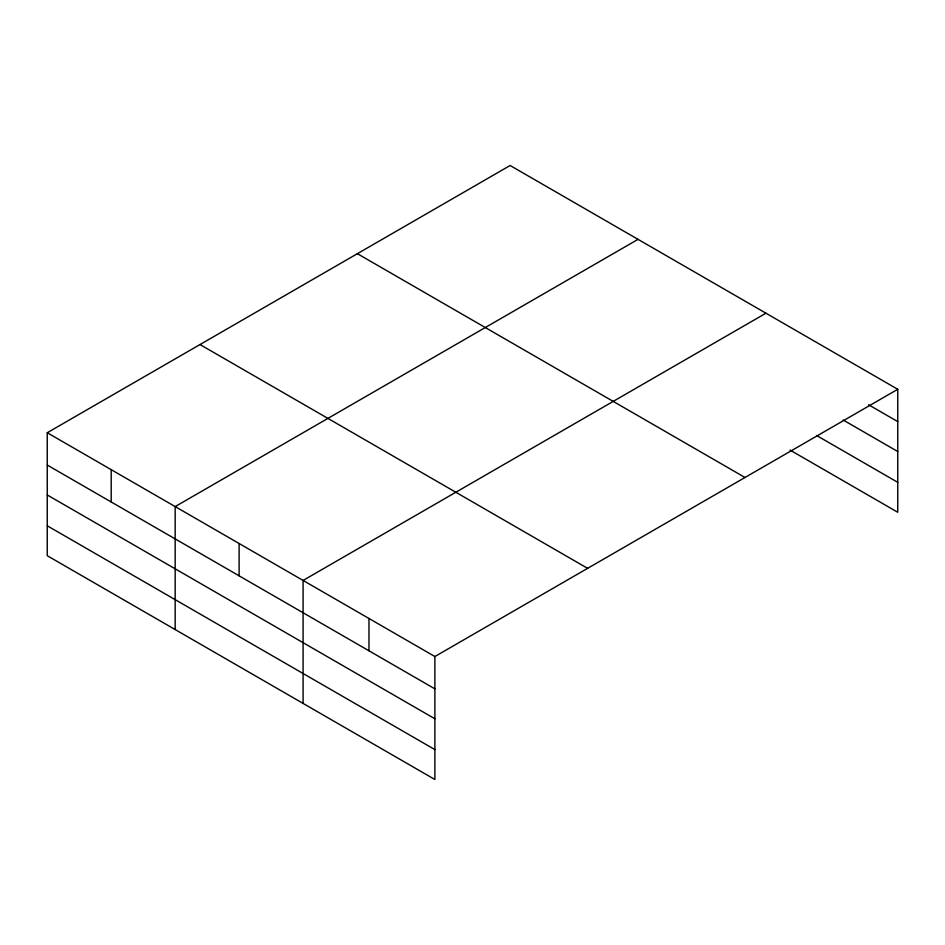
<?xml version="1.0" encoding="UTF-8"?>
<svg xmlns="http://www.w3.org/2000/svg" width="945" height="945" viewBox="0 0 945 945"><rect width="100%" height="100%" fill="white"/><g stroke="black" fill="none" stroke-linecap="round" stroke-linejoin="round"><path stroke-width="1.42" d="M897.75 389.293L510.123 165.505L47.25 432.739L47.25 555.707L434.877 779.495L434.877 656.527L897.75 389.293L897.75 512.261L790.032 450.068M638.04 239.345L175.168 506.591L175.168 629.559M765.958 313.197L303.085 580.443L303.085 703.411M868.609 404.779L897.75 421.612M843.259 420.064L897.75 451.521M816.645 435.527L897.75 482.34M357.375 253.685L745.003 477.485M199.997 344.547L587.625 568.347M47.25 432.739L434.877 656.527M47.25 465.058L434.877 688.846M47.25 494.967L434.877 718.767M47.25 525.798L434.877 749.586M368.975 618.491L368.975 650.798M239.12 543.517L239.12 575.836M111.203 469.665L111.203 501.984"/></g></svg>
